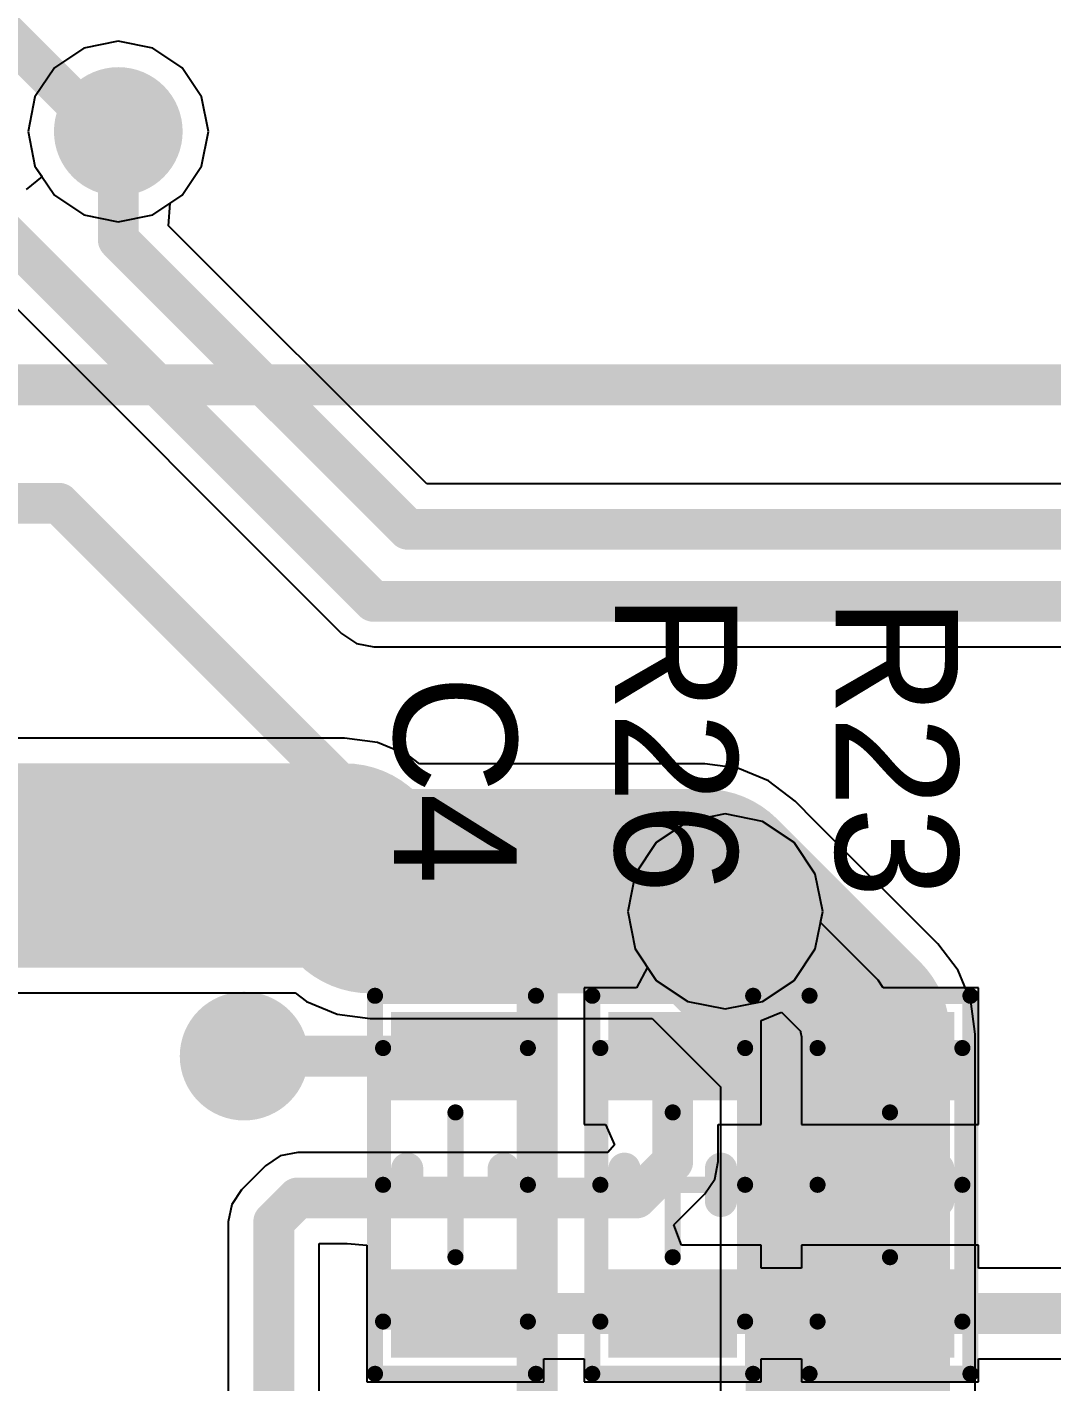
# Model space of a CAD drawing. Header units: millimetres. Extents: x 307 to 423, y 231 to 400.
# Drawn here: x 389.86 to 396.23, y 269.94 to 278.36 of the extents above; entities that cross this region are included whole.
import ezdxf

# ---------------------------------------------------------------- set-up
doc = ezdxf.new("R2010")
doc.units = ezdxf.units.MM
for name, color, linetype in [('BottomLayer', 5, 'Continuous'), ('Mechanical15', 56, 'Continuous'), ('Mechanical8', 56, 'Continuous'), ('MidLayer1', 16, 'Continuous'), ('MidLayer2', 76, 'Continuous'), ('MultiLayer', 9, 'Continuous'), ('TopLayer', 1, 'Continuous'), ('TopOverlay', 2, 'Continuous'), ('TopPaste', 8, 'Continuous'), ('TopSolder', 216, 'Continuous'), ('ViaHoleLayer', 16, 'Continuous')]:
    doc.layers.add(name, color=color, linetype=linetype)

# ---------------------------------------------------------------- blocks, each defined once
blk = doc.blocks.new('CC_NM_0603_457')
at = {"layer": 'Mechanical15', "const_width": 0.0999998}
for points in [[(-1.17499892, -0.50000154), (-1.17499892, 0.499999)], [(1.17500146, 0.499999), (-1.17499892, 0.499999)], [(1.17500146, -0.50000154), (1.17500146, 0.499999)], [(0, -0.4500016399999999), (0, 0.4499991)], [(0.4499991, 0), (-0.4499991, 0)], [(1.17500146, -0.50000154), (-1.17499892, -0.50000154)]]:
    blk.add_lwpolyline(points, dxfattribs=at)
at = {"layer": 'Mechanical15', "const_width": 0.0499999}
for points in [[(-1.1999976, 0.499999, 1), (-1.15000024, 0.499999, 1)], [(-1.1999976, 0.499999, 1), (-1.15000024, 0.499999, 1)], [(1.15000278, 0.499999, 1), (1.20000014, 0.499999, 1)], [(1.15000278, 0.499999, 1), (1.20000014, 0.499999, 1)], [(-0.02499868, 0.4499991, 1), (0.02499868, 0.4499991, 1)], [(-0.47499778, 0, 1), (-0.4250004199999999, 0, 1)], [(0.4250004199999999, 0, 1), (0.47499778, 0, 1)], [(-0.02499868, -0.4500016399999999, 1), (0.02499868, -0.4500016399999999, 1)], [(-1.1999976, -0.50000154, 1), (-1.15000024, -0.50000154, 1)], [(-1.1999976, -0.50000154, 1), (-1.15000024, -0.50000154, 1)], [(1.15000278, -0.50000154, 1), (1.20000014, -0.50000154, 1)], [(1.15000278, -0.50000154, 1), (1.20000014, -0.50000154, 1)]]:
    blk.add_lwpolyline(points, format="xyb", close=True, dxfattribs=at)
at = {"layer": 'Mechanical8', "const_width": 0.0999998}
for points in [[(-0.8500008399999999, -0.4500016399999999), (-0.8500008399999999, 0.4499991)], [(0.8500008399999999, 0.4499991), (-0.8500008399999999, 0.4499991)], [(0.8500008399999999, -0.4500016399999999), (0.8500008399999999, 0.4499991)], [(0.8500008399999999, -0.4500016399999999), (-0.8500008399999999, -0.4500016399999999)]]:
    blk.add_lwpolyline(points, dxfattribs=at)
at = {"layer": 'Mechanical8', "const_width": 0.0499999}
for points in [[(-0.87499952, 0.4499991, 1), (-0.8250021599999999, 0.4499991, 1)], [(-0.87499952, 0.4499991, 1), (-0.8250021599999999, 0.4499991, 1)], [(0.8250021599999999, 0.4499991, 1), (0.87499952, 0.4499991, 1)], [(0.8250021599999999, 0.4499991, 1), (0.87499952, 0.4499991, 1)], [(-0.87499952, -0.4500016399999999, 1), (-0.8250021599999999, -0.4500016399999999, 1)], [(-0.87499952, -0.4500016399999999, 1), (-0.8250021599999999, -0.4500016399999999, 1)], [(0.8250021599999999, -0.4500016399999999, 1), (0.87499952, -0.4500016399999999, 1)], [(0.8250021599999999, -0.4500016399999999, 1), (0.87499952, -0.4500016399999999, 1)]]:
    blk.add_lwpolyline(points, format="xyb", close=True, dxfattribs=at)
at = {"layer": 'TopLayer'}
for points in [[(-0.52500276, -0.3999992), (-0.52500276, 0.3999992), (-1.07499912, -0.3999992), (-1.07499912, 0.3999992)], [(1.07499912, -0.3999992), (1.07499912, 0.3999992), (0.52500276, -0.3999992), (0.52500276, 0.3999992)]]:
    blk.add_solid(points, dxfattribs=at)
at = {"layer": 'TopOverlay', "const_width": 0.1999996}
for points in [[(0.0999998, 0.2999994), (-0.0999998, 0.2999994)], [(0.0999998, -0.30000194), (-0.0999998, -0.30000194)]]:
    blk.add_lwpolyline(points, dxfattribs=at)
at = {"layer": 'TopOverlay', "const_width": 0.0999998}
for points in [[(-0.1499997, 0.2999994, 1), (-0.0499999, 0.2999994, 1)], [(0.0499999, 0.2999994, 1), (0.1499997, 0.2999994, 1)], [(-0.1499997, -0.30000194, 1), (-0.0499999, -0.30000194, 1)], [(0.0499999, -0.30000194, 1), (0.1499997, -0.30000194, 1)]]:
    blk.add_lwpolyline(points, format="xyb", close=True, dxfattribs=at)
at = {"layer": 'TopPaste'}
for points in [[(-0.52500276, -0.3999992), (-0.52500276, 0.3999992), (-1.07499912, -0.3999992), (-1.07499912, 0.3999992)], [(1.07499912, -0.3999992), (1.07499912, 0.3999992), (0.52500276, -0.3999992), (0.52500276, 0.3999992)]]:
    blk.add_solid(points, dxfattribs=at)
at = {"layer": 'TopSolder'}
for points in [[(-0.52500276, -0.3999992), (-0.52500276, 0.3999992), (-1.07499912, -0.3999992), (-1.07499912, 0.3999992)], [(1.07499912, -0.3999992), (1.07499912, 0.3999992), (0.52500276, -0.3999992), (0.52500276, 0.3999992)]]:
    blk.add_solid(points, dxfattribs=at)
blk = doc.blocks.new('CC_NM_0603_463')
at = {"layer": 'Mechanical15', "const_width": 0.0999998}
for points in [[(-1.17499892, -0.50000154), (-1.17499892, 0.499999)], [(1.17500146, 0.499999), (-1.17499892, 0.499999)], [(1.17500146, -0.50000154), (1.17500146, 0.499999)], [(0, -0.4500016399999999), (0, 0.4499991)], [(0.4499991, 0), (-0.4499991, 0)], [(1.17500146, -0.50000154), (-1.17499892, -0.50000154)]]:
    blk.add_lwpolyline(points, dxfattribs=at)
at = {"layer": 'Mechanical15', "const_width": 0.0499999}
for points in [[(-1.1999976, 0.499999, 1), (-1.15000024, 0.499999, 1)], [(-1.1999976, 0.499999, 1), (-1.15000024, 0.499999, 1)], [(1.15000278, 0.499999, 1), (1.20000014, 0.499999, 1)], [(1.15000278, 0.499999, 1), (1.20000014, 0.499999, 1)], [(-0.02499868, 0.4499991, 1), (0.02499868, 0.4499991, 1)], [(-0.47499778, 0, 1), (-0.4250004199999999, 0, 1)], [(0.4250004199999999, 0, 1), (0.47499778, 0, 1)], [(-0.02499868, -0.4500016399999999, 1), (0.02499868, -0.4500016399999999, 1)], [(-1.1999976, -0.50000154, 1), (-1.15000024, -0.50000154, 1)], [(-1.1999976, -0.50000154, 1), (-1.15000024, -0.50000154, 1)], [(1.15000278, -0.50000154, 1), (1.20000014, -0.50000154, 1)], [(1.15000278, -0.50000154, 1), (1.20000014, -0.50000154, 1)]]:
    blk.add_lwpolyline(points, format="xyb", close=True, dxfattribs=at)
at = {"layer": 'Mechanical8', "const_width": 0.0999998}
for points in [[(-0.8500008399999999, -0.4500016399999999), (-0.8500008399999999, 0.4499991)], [(0.8500008399999999, 0.4499991), (-0.8500008399999999, 0.4499991)], [(0.8500008399999999, -0.4500016399999999), (0.8500008399999999, 0.4499991)], [(0.8500008399999999, -0.4500016399999999), (-0.8500008399999999, -0.4500016399999999)]]:
    blk.add_lwpolyline(points, dxfattribs=at)
at = {"layer": 'Mechanical8', "const_width": 0.0499999}
for points in [[(-0.87499952, 0.4499991, 1), (-0.8250021599999999, 0.4499991, 1)], [(-0.87499952, 0.4499991, 1), (-0.8250021599999999, 0.4499991, 1)], [(0.8250021599999999, 0.4499991, 1), (0.87499952, 0.4499991, 1)], [(0.8250021599999999, 0.4499991, 1), (0.87499952, 0.4499991, 1)], [(-0.87499952, -0.4500016399999999, 1), (-0.8250021599999999, -0.4500016399999999, 1)], [(-0.87499952, -0.4500016399999999, 1), (-0.8250021599999999, -0.4500016399999999, 1)], [(0.8250021599999999, -0.4500016399999999, 1), (0.87499952, -0.4500016399999999, 1)], [(0.8250021599999999, -0.4500016399999999, 1), (0.87499952, -0.4500016399999999, 1)]]:
    blk.add_lwpolyline(points, format="xyb", close=True, dxfattribs=at)
at = {"layer": 'TopLayer'}
for points in [[(-0.52500276, -0.3999992), (-0.52500276, 0.3999992), (-1.07499912, -0.3999992), (-1.07499912, 0.3999992)], [(1.07499912, -0.3999992), (1.07499912, 0.3999992), (0.52500276, -0.3999992), (0.52500276, 0.3999992)]]:
    blk.add_solid(points, dxfattribs=at)
at = {"layer": 'TopOverlay', "const_width": 0.1999996}
for points in [[(0.0999998, 0.2999994), (-0.0999998, 0.2999994)], [(0.0999998, -0.30000194), (-0.0999998, -0.30000194)]]:
    blk.add_lwpolyline(points, dxfattribs=at)
at = {"layer": 'TopOverlay', "const_width": 0.0999998}
for points in [[(-0.1499997, 0.2999994, 1), (-0.0499999, 0.2999994, 1)], [(0.0499999, 0.2999994, 1), (0.1499997, 0.2999994, 1)], [(-0.1499997, -0.30000194, 1), (-0.0499999, -0.30000194, 1)], [(0.0499999, -0.30000194, 1), (0.1499997, -0.30000194, 1)]]:
    blk.add_lwpolyline(points, format="xyb", close=True, dxfattribs=at)
at = {"layer": 'TopPaste'}
for points in [[(-0.52500276, -0.3999992), (-0.52500276, 0.3999992), (-1.07499912, -0.3999992), (-1.07499912, 0.3999992)], [(1.07499912, -0.3999992), (1.07499912, 0.3999992), (0.52500276, -0.3999992), (0.52500276, 0.3999992)]]:
    blk.add_solid(points, dxfattribs=at)
at = {"layer": 'TopSolder'}
for points in [[(-0.52500276, -0.3999992), (-0.52500276, 0.3999992), (-1.07499912, -0.3999992), (-1.07499912, 0.3999992)], [(1.07499912, -0.3999992), (1.07499912, 0.3999992), (0.52500276, -0.3999992), (0.52500276, 0.3999992)]]:
    blk.add_solid(points, dxfattribs=at)
blk = doc.blocks.new('CC_NM_0603_466')
at = {"layer": 'Mechanical15', "const_width": 0.0999998}
for points in [[(-1.17499892, 0.499999), (1.17500146, 0.499999)], [(-1.17499892, 0.499999), (-1.17499892, -0.50000154)], [(1.17500146, 0.499999), (1.17500146, -0.50000154)], [(0, 0.4499991), (0, -0.4500016399999999)], [(-0.4499991, 0), (0.4499991, 0)], [(-1.17499892, -0.50000154), (1.17500146, -0.50000154)]]:
    blk.add_lwpolyline(points, dxfattribs=at)
at = {"layer": 'Mechanical15', "const_width": 0.0499999}
for points in [[(-1.1999976, 0.499999, 1), (-1.15000024, 0.499999, 1)], [(-1.1999976, 0.499999, 1), (-1.15000024, 0.499999, 1)], [(1.15000278, 0.499999, 1), (1.20000014, 0.499999, 1)], [(1.15000278, 0.499999, 1), (1.20000014, 0.499999, 1)], [(-0.02499868, 0.4499991, 1), (0.02499868, 0.4499991, 1)], [(-0.47499778, 0, 1), (-0.4250004199999999, 0, 1)], [(0.4250004199999999, 0, 1), (0.47499778, 0, 1)], [(-0.02499868, -0.4500016399999999, 1), (0.02499868, -0.4500016399999999, 1)], [(-1.1999976, -0.50000154, 1), (-1.15000024, -0.50000154, 1)], [(-1.1999976, -0.50000154, 1), (-1.15000024, -0.50000154, 1)], [(1.15000278, -0.50000154, 1), (1.20000014, -0.50000154, 1)], [(1.15000278, -0.50000154, 1), (1.20000014, -0.50000154, 1)]]:
    blk.add_lwpolyline(points, format="xyb", close=True, dxfattribs=at)
at = {"layer": 'Mechanical8', "const_width": 0.0999998}
for points in [[(-0.8500008399999999, 0.4499991), (0.8500008399999999, 0.4499991)], [(-0.8500008399999999, 0.4499991), (-0.8500008399999999, -0.4500016399999999)], [(0.8500008399999999, 0.4499991), (0.8500008399999999, -0.4500016399999999)], [(-0.8500008399999999, -0.4500016399999999), (0.8500008399999999, -0.4500016399999999)]]:
    blk.add_lwpolyline(points, dxfattribs=at)
at = {"layer": 'Mechanical8', "const_width": 0.0499999}
for points in [[(-0.87499952, 0.4499991, 1), (-0.8250021599999999, 0.4499991, 1)], [(-0.87499952, 0.4499991, 1), (-0.8250021599999999, 0.4499991, 1)], [(0.8250021599999999, 0.4499991, 1), (0.87499952, 0.4499991, 1)], [(0.8250021599999999, 0.4499991, 1), (0.87499952, 0.4499991, 1)], [(-0.87499952, -0.4500016399999999, 1), (-0.8250021599999999, -0.4500016399999999, 1)], [(-0.87499952, -0.4500016399999999, 1), (-0.8250021599999999, -0.4500016399999999, 1)], [(0.8250021599999999, -0.4500016399999999, 1), (0.87499952, -0.4500016399999999, 1)], [(0.8250021599999999, -0.4500016399999999, 1), (0.87499952, -0.4500016399999999, 1)]]:
    blk.add_lwpolyline(points, format="xyb", close=True, dxfattribs=at)
at = {"layer": 'TopLayer'}
for points in [[(-0.52500276, -0.3999992), (-0.52500276, 0.3999992), (-1.07499912, -0.3999992), (-1.07499912, 0.3999992)], [(1.07499912, -0.3999992), (1.07499912, 0.3999992), (0.52500276, -0.3999992), (0.52500276, 0.3999992)]]:
    blk.add_solid(points, dxfattribs=at)
at = {"layer": 'TopOverlay', "const_width": 0.1999996}
for points in [[(-0.0999998, 0.2999994), (0.0999998, 0.2999994)], [(-0.0999998, -0.30000194), (0.0999998, -0.30000194)]]:
    blk.add_lwpolyline(points, dxfattribs=at)
at = {"layer": 'TopOverlay', "const_width": 0.0999998}
for points in [[(-0.1499997, 0.2999994, 1), (-0.0499999, 0.2999994, 1)], [(0.0499999, 0.2999994, 1), (0.1499997, 0.2999994, 1)], [(-0.1499997, -0.30000194, 1), (-0.0499999, -0.30000194, 1)], [(0.0499999, -0.30000194, 1), (0.1499997, -0.30000194, 1)]]:
    blk.add_lwpolyline(points, format="xyb", close=True, dxfattribs=at)
at = {"layer": 'TopPaste'}
for points in [[(-0.52500276, -0.3999992), (-0.52500276, 0.3999992), (-1.07499912, -0.3999992), (-1.07499912, 0.3999992)], [(1.07499912, -0.3999992), (1.07499912, 0.3999992), (0.52500276, -0.3999992), (0.52500276, 0.3999992)]]:
    blk.add_solid(points, dxfattribs=at)
at = {"layer": 'TopSolder'}
for points in [[(-0.52500276, -0.3999992), (-0.52500276, 0.3999992), (-1.07499912, -0.3999992), (-1.07499912, 0.3999992)], [(1.07499912, -0.3999992), (1.07499912, 0.3999992), (0.52500276, -0.3999992), (0.52500276, 0.3999992)]]:
    blk.add_solid(points, dxfattribs=at)

msp = doc.modelspace()

# ---------------------------------------------------------------- linework, layer by layer
at = {"layer": 'BottomLayer'}
for p, q in [((390.42387498, 278.27217396), (390.20927546, 278.22948672)), ((390.6384745, 278.22948672), (390.42387498, 278.27217396)), ((390.20927546, 278.22948672), (390.02734796, 278.1079274)), ((390.820402, 278.1079274), (390.6384745, 278.22948672)), ((390.02734796, 278.1079274), (389.90578864, 277.9259999)), ((390.94196132, 277.9259999), (390.820402, 278.1079274)), ((389.90578864, 277.9259999), (389.8631014, 277.71140038)), ((390.98464856, 277.71140038), (390.94196132, 277.9259999)), ((389.8631014, 277.71140038), (389.90578864, 277.49680086)), ((390.94196132, 277.49680086), (390.98464856, 277.71140038)), ((389.94967222, 277.43112408), (389.85102624, 277.35016412)), ((389.90578864, 277.49680086), (389.94967222, 277.43112408)), ((390.820402, 277.31487336), (390.94196132, 277.49680086)), ((390.73656676, 277.1250236), (390.74663278, 277.26558212)), ((390.74663278, 277.26558212), (390.820402, 277.31487336)), ((392.34049294, 275.52109742), (390.73656676, 277.1250236)), ((389.55807534, 276.84428502), (391.81166748, 274.5906928799999)), ((402.22055192, 275.52109742), (392.34049294, 275.52109742)), ((391.81166748, 274.5906928799999), (391.9032928999999, 274.52947126)), ((391.9032928999999, 274.52947126), (392.01137498, 274.50797016)), ((392.01137498, 274.50797016), (392.01138768, 274.5079727)), ((392.01138768, 274.5079727), (401.94684914, 274.5079727)), ((391.82995294, 273.9404351), (388.60182884, 273.9404351)), ((392.03488014, 273.91345522), (391.82995294, 273.9404351)), ((392.22583988, 273.83435708), (392.03488014, 273.91345522)), ((392.2961039, 273.78044304), (392.22583988, 273.83435708)), ((394.06986718, 273.78044304), (392.2961039, 273.78044304)), ((394.2747943799999, 273.75346316), (394.06986718, 273.78044304)), ((394.46575412, 273.67436502), (394.2747943799999, 273.75346316)), ((394.62973652, 273.5485385), (394.46575412, 273.67436502)), ((394.75563416, 273.42263832), (394.62973652, 273.5485385)), ((394.7556443199999, 273.4226307), (394.75563416, 273.42263832)), ((395.51764432, 272.6606307), (394.7556443199999, 273.4226307)), ((395.64347084, 272.4966483), (395.51764432, 272.6606307)), ((395.72256898, 272.30568856), (395.64347084, 272.4966483)), ((388.27386404, 272.35688734), (391.52379404, 272.35688734)), ((391.52379404, 272.35688734), (391.59405806, 272.3029733)), ((391.59405806, 272.3029733), (391.7850178, 272.22387516)), ((395.74954886, 272.10076136), (395.72256898, 272.30568856)), ((391.7850178, 272.22387516), (391.989945, 272.19689528)), ((391.989945, 272.19689528), (393.74190238, 272.19689528)), ((393.74190238, 272.19689528), (394.1660011, 271.77279656)), ((395.74954886, 267.5226171), (395.74954886, 272.10076136)), ((394.1660011, 271.77279656), (394.1660011, 267.8505819))]:
    msp.add_line(p, q, dxfattribs=at)
for points, const_width in [([(390.22387538, 277.71140038, 1), (390.6238745799999, 277.71140038, 1)], 0.3999992), ([(390.36037498, 277.71140038, 1), (390.48737498, 277.71140038, 1)], 0.127), ([(390.36037498, 277.03830038, 1), (390.48737498, 277.03830038, 1)], 0.127), ([(390.36037498, 277.03830038, 1), (390.48737498, 277.03830038, 1)], 0.127), ([(392.16000562, 275.23866974, 1), (392.2870056199999, 275.23866974, 1)], 0.127), ([(392.16000562, 275.23866974, 1), (392.2870056199999, 275.23866974, 1)], 0.127), ([(391.9478749799999, 274.79040038, 1), (392.07487498, 274.79040038, 1)], 0.127), ([(391.9478749799999, 274.79040038, 1), (392.07487498, 274.79040038, 1)], 0.127), ([(391.5124529399999, 273.14866122, 1), (392.14745294, 273.14866122, 1)], 0.635), ([(391.5124529399999, 273.14866122, 1), (392.14745294, 273.14866122, 1)], 0.635), ([(391.672445, 272.98866916, 1), (392.307445, 272.98866916, 1)], 0.635), ([(391.672445, 272.98866916, 1), (392.307445, 272.98866916, 1)], 0.635), ([(393.75236718, 272.98866916, 1), (394.38736718, 272.98866916, 1)], 0.635), ([(393.75236718, 272.98866916, 1), (394.38736718, 272.98866916, 1)], 0.635), ([(393.87827498, 272.86276136, 1), (394.51327498, 272.86276136, 1)], 0.635), ([(393.87827498, 272.86276136, 1), (394.51327498, 272.86276136, 1)], 0.635), ([(393.97352498, 272.86276136, 1), (394.41802498, 272.86276136, 1)], 0.4445), ([(394.64027498, 272.10076136, 1), (395.2752749799999, 272.10076136, 1)], 0.635), ([(394.64027498, 272.10076136, 1), (395.2752749799999, 272.10076136, 1)], 0.635), ([(391.00591598, 271.96365978, 1), (391.40591518, 271.96365978, 1)], 0.3999992)]:
    msp.add_lwpolyline(points, format="xyb", close=True, dxfattribs=dict(at, const_width=const_width))
for points, const_width in [([(390.42387498, 277.03830038), (390.42387498, 277.71140038)], 0.254), ([(389.57297498, 277.22880038), (392.01137498, 274.79040038)], 0.254), ([(390.42387498, 277.03830038), (392.22350562, 275.23866974)], 0.254), ([(392.22350562, 275.23866974), (403.34745594, 275.23866974)], 0.254), ([(392.01137498, 274.79040038), (402.095843, 274.79040038)], 0.254), ([(388.27386404, 273.14866122), (391.82995294, 273.14866122)], 1.27), ([(391.82995294, 273.14866122), (391.989945, 272.98866916)], 1.27), ([(391.989945, 272.98866916), (394.06986718, 272.98866916)], 1.27), ([(394.06986718, 272.98866916), (394.19577498, 272.86276136)], 1.27), ([(394.19577498, 272.86276136), (394.95777498, 272.10076136)], 1.27), ([(394.95777498, 267.5226171), (394.95777498, 272.10076136)], 1.27)]:
    msp.add_lwpolyline(points, dxfattribs=dict(at, const_width=const_width))
at = {"layer": 'MidLayer1'}
for p, q in [((390.42387498, 278.27217396), (390.20927546, 278.22948672)), ((390.6384745, 278.22948672), (390.42387498, 278.27217396)), ((390.20927546, 278.22948672), (390.02734796, 278.1079274)), ((390.820402, 278.1079274), (390.6384745, 278.22948672)), ((390.02734796, 278.1079274), (389.90578864, 277.9259999)), ((390.94196132, 277.9259999), (390.820402, 278.1079274)), ((389.90578864, 277.9259999), (389.8631014, 277.71140038)), ((390.98464856, 277.71140038), (390.94196132, 277.9259999)), ((389.8631014, 277.71140038), (389.90578864, 277.49680086)), ((390.94196132, 277.49680086), (390.98464856, 277.71140038)), ((389.90578864, 277.49680086), (390.02734796, 277.31487336)), ((390.820402, 277.31487336), (390.94196132, 277.49680086)), ((390.02734796, 277.31487336), (390.20927546, 277.19331404)), ((390.6384745, 277.19331404), (390.820402, 277.31487336)), ((390.20927546, 277.19331404), (390.42387498, 277.1506267999999)), ((390.42387498, 277.1506267999999), (390.6384745, 277.19331404)), ((394.19577498, 273.46890696), (393.96381202, 273.42276786)), ((394.42773794, 273.42276786), (394.19577498, 273.46890696)), ((393.96381202, 273.42276786), (393.76716522, 273.29137112)), ((394.62438474, 273.29137112), (394.42773794, 273.42276786)), ((393.76716522, 273.29137112), (393.63576848, 273.09472432)), ((394.75578148, 273.09472432), (394.62438474, 273.29137112)), ((393.63576848, 273.09472432), (393.58962938, 272.86276136)), ((394.80192058, 272.86276136), (394.75578148, 273.09472432)), ((393.58962938, 272.86276136), (393.63576848, 272.6307984)), ((394.75578148, 272.6307984), (394.80192058, 272.86276136)), ((393.63576848, 272.6307984), (393.76716522, 272.4341516)), ((394.62438474, 272.4341516), (394.75578148, 272.6307984)), ((393.76716522, 272.4341516), (393.96381202, 272.30275486)), ((394.42773794, 272.30275486), (394.62438474, 272.4341516)), ((393.96381202, 272.30275486), (394.19577498, 272.25661576)), ((394.19577498, 272.25661576), (394.42773794, 272.30275486))]:
    msp.add_line(p, q, dxfattribs=at)
for points, const_width in [([(390.22387538, 277.71140038, 1), (390.6238745799999, 277.71140038, 1)], 0.3999992), ([(393.97352498, 272.86276136, 1), (394.41802498, 272.86276136, 1)], 0.4445), ([(391.00591598, 271.96365978, 1), (391.40591518, 271.96365978, 1)], 0.3999992)]:
    msp.add_lwpolyline(points, format="xyb", close=True, dxfattribs=dict(at, const_width=const_width))
at = {"layer": 'MidLayer2', "const_width": 0.254}
for points in [[(385.68677498, 282.35960038), (390.33497498, 277.71140038)], [(390.33497498, 277.71140038), (390.42387498, 277.71140038)], [(387.28697498, 276.13660038), (398.53917498, 276.13660038)], [(387.23617498, 275.40000038), (390.05557498, 275.40000038)], [(390.05557498, 275.40000038), (393.02737498, 272.42820038)], [(393.02737498, 269.12620038), (393.02737498, 272.42820038)]]:
    msp.add_lwpolyline(points, dxfattribs=at)
at = {"layer": 'MidLayer2'}
for points, const_width in [([(390.22387538, 277.71140038, 1), (390.6238745799999, 277.71140038, 1)], 0.3999992), ([(390.27147498, 277.71140038, 1), (390.3984749799999, 277.71140038, 1)], 0.127), ([(390.27147498, 277.71140038, 1), (390.3984749799999, 277.71140038, 1)], 0.127), ([(390.36037498, 277.71140038, 1), (390.48737498, 277.71140038, 1)], 0.127), ([(389.99207498, 275.40000038, 1), (390.11907498, 275.40000038, 1)], 0.127), ([(389.99207498, 275.40000038, 1), (390.11907498, 275.40000038, 1)], 0.127), ([(393.97352498, 272.86276136, 1), (394.41802498, 272.86276136, 1)], 0.4445), ([(392.96387498, 272.42820038, 1), (393.09087498, 272.42820038, 1)], 0.127), ([(392.96387498, 272.42820038, 1), (393.09087498, 272.42820038, 1)], 0.127), ([(391.00591598, 271.96365978, 1), (391.40591518, 271.96365978, 1)], 0.3999992)]:
    msp.add_lwpolyline(points, format="xyb", close=True, dxfattribs=dict(at, const_width=const_width))
at = {"layer": 'MultiLayer'}
for points, const_width in [([(390.22387538, 277.71140038, 1), (390.6238745799999, 277.71140038, 1)], 0.3999992), ([(393.97352498, 272.86276136, 1), (394.41802498, 272.86276136, 1)], 0.4445), ([(391.00591598, 271.96365978, 1), (391.40591518, 271.96365978, 1)], 0.3999992)]:
    msp.add_lwpolyline(points, format="xyb", close=True, dxfattribs=dict(at, const_width=const_width))
at = {"layer": 'TopLayer'}
for p, q in [((390.42387498, 278.27217396), (390.20927546, 278.22948672)), ((390.6384745, 278.22948672), (390.42387498, 278.27217396)), ((390.20927546, 278.22948672), (390.02734796, 278.1079274)), ((390.820402, 278.1079274), (390.6384745, 278.22948672)), ((390.02734796, 278.1079274), (389.90578864, 277.9259999)), ((390.94196132, 277.9259999), (390.820402, 278.1079274)), ((389.90578864, 277.9259999), (389.8631014, 277.71140038)), ((390.98464856, 277.71140038), (390.94196132, 277.9259999)), ((389.8631014, 277.71140038), (389.90578864, 277.49680086)), ((390.94196132, 277.49680086), (390.98464856, 277.71140038)), ((389.90578864, 277.49680086), (390.02734796, 277.31487336)), ((390.820402, 277.31487336), (390.94196132, 277.49680086)), ((390.02734796, 277.31487336), (390.20927546, 277.19331404)), ((390.6384745, 277.19331404), (390.820402, 277.31487336)), ((390.20927546, 277.19331404), (390.42387498, 277.1506267999999)), ((390.42387498, 277.1506267999999), (390.6384745, 277.19331404)), ((394.19577498, 273.46890696), (393.96381202, 273.42276786)), ((394.42773794, 273.42276786), (394.19577498, 273.46890696)), ((393.96381202, 273.42276786), (393.76716522, 273.29137112)), ((394.62438474, 273.29137112), (394.42773794, 273.42276786)), ((393.76716522, 273.29137112), (393.63576848, 273.09472432)), ((394.75578148, 273.09472432), (394.62438474, 273.29137112)), ((393.63576848, 273.09472432), (393.58962938, 272.86276136)), ((394.80192058, 272.86276136), (394.75578148, 273.09472432)), ((393.58962938, 272.86276136), (393.63576848, 272.6307984)), ((394.7883620599999, 272.7945903), (394.80192058, 272.86276136)), ((395.14657826, 272.43637156), (394.7883620599999, 272.7945903)), ((393.63576848, 272.6307984), (393.71270254, 272.51565766)), ((393.71270254, 272.51565766), (393.64482104, 272.38865766)), ((393.64482104, 272.38865766), (393.31962992, 272.38865766)), ((393.31962992, 272.38865766), (393.31962992, 271.5386619)), ((395.14658588, 272.43636648), (395.14657826, 272.43637156)), ((395.17846542, 272.38865512), (395.14658588, 272.43636648)), ((395.76987902, 272.38865512), (395.17846542, 272.38865512)), ((395.76987902, 271.5386593599999), (395.76987902, 272.38865512)), ((394.41962772, 272.1848887), (394.5466277199999, 272.23749464)), ((394.5466277199999, 272.23749464), (394.6644507, 272.1196742)), ((394.41962772, 271.5386619), (394.41962772, 272.1848887)), ((394.6644507, 272.11167066), (394.66444816, 272.11165796)), ((394.66444816, 272.11165796), (394.66988122, 272.08434788)), ((394.6644507, 272.1196742), (394.6644507, 272.11167066)), ((394.66988122, 272.08434788), (394.66988122, 271.5386593599999)), ((393.31962992, 271.5386619), (393.4509555399999, 271.5386619)), ((393.4509555399999, 271.5386619), (393.50788964, 271.4116619)), ((394.1520565, 271.30767176), (394.1520565, 271.5386619)), ((394.1520565, 271.5386619), (394.41962772, 271.5386619)), ((394.66988122, 271.5386593599999), (395.76987902, 271.5386593599999)), ((391.5387648, 271.36442806), (391.43068272, 271.3429295)), ((393.4657967599999, 271.36442806), (391.5387648, 271.36442806)), ((393.50788964, 271.4116619), (393.4657967599999, 271.36442806)), ((391.33905222, 271.28170026), (391.19026664, 271.13291722)), ((391.3390573, 271.28170788), (391.33905222, 271.28170026)), ((391.43068272, 271.3429295), (391.3390573, 271.28170788)), ((394.13055794, 271.19957952), (394.15205904, 271.30765906)), ((394.15205904, 271.30765906), (394.1520565, 271.30767176)), ((394.06933632, 271.1079515599999), (394.13055794, 271.19957952)), ((391.19026664, 271.13291722), (391.12904502, 271.0412918)), ((393.87704054, 270.91565578), (394.0693287, 271.10794648)), ((394.0693287, 271.10794648), (394.06933632, 271.1079515599999)), ((391.12904502, 271.0412918), (391.10754392, 270.93320972)), ((391.10754392, 270.93320972), (391.10754646, 270.93319702)), ((391.10754646, 270.93319702), (391.10754646, 268.14741392)), ((393.92422358, 270.78865578), (393.87704054, 270.91565578)), ((391.67240182, 268.26438854), (391.67240182, 270.7995726999999)), ((391.67240182, 270.7995726999999), (391.84689728, 270.7995726999999)), ((391.84689728, 270.7995726999999), (391.96937354, 270.78865324)), ((391.96937354, 270.78865324), (391.96937608, 270.67257016)), ((394.41962772, 270.78865578), (393.92422358, 270.78865578)), ((394.41962772, 270.64608558), (394.41962772, 270.78865578)), ((395.76987902, 270.78865324), (394.66988122, 270.78865324)), ((394.66988122, 270.78865324), (394.66988122, 270.64608558)), ((395.76987902, 270.64608304), (395.76987902, 270.78865324)), ((391.96937608, 270.67257016), (391.96937608, 269.93866002)), ((394.66988122, 270.64608558), (394.41962772, 270.64608558)), ((396.44098766, 270.64608304), (395.76987902, 270.64608304)), ((393.0693738799999, 269.93866002), (393.0693738799999, 270.08123022)), ((393.0693738799999, 270.08123022), (393.31962992, 270.08123022)), ((393.31962992, 270.08123022), (393.31962992, 269.93866002)), ((394.41962772, 269.93866002), (394.41962772, 270.08123022)), ((394.41962772, 270.08123022), (394.66988122, 270.08123022)), ((394.66988122, 270.08123022), (394.66988122, 269.93865748)), ((395.76987902, 269.93865748), (395.76987902, 270.08122768)), ((395.76987902, 270.08122768), (396.55796228, 270.08122768)), ((391.96937608, 269.93866002), (393.0693738799999, 269.93866002)), ((393.31962992, 269.93866002), (394.41962772, 269.93866002)), ((394.66988122, 269.93865748), (395.76987902, 269.93865748))]:
    msp.add_line(p, q, dxfattribs=at)
for points, const_width in [([(390.22387538, 277.71140038, 1), (390.6238745799999, 277.71140038, 1)], 0.3999992), ([(393.97352498, 272.86276136, 1), (394.41802498, 272.86276136, 1)], 0.4445), ([(394.13227498, 272.86276136, 1), (394.25927498, 272.86276136, 1)], 0.127), ([(394.257276, 272.86276136, 1), (394.3842759999999, 272.86276136, 1)], 0.127), ([(394.257276, 272.86276136, 1), (394.3842759999999, 272.86276136, 1)], 0.127), ([(391.00591598, 271.96365978, 1), (391.40591518, 271.96365978, 1)], 0.3999992), ([(394.88337838, 272.23665898, 1), (395.01037838, 272.23665898, 1)], 0.127), ([(394.88337838, 272.23665898, 1), (395.01037838, 272.23665898, 1)], 0.127), ([(394.88337838, 272.11165796, 1), (395.01037838, 272.11165796, 1)], 0.127), ([(394.88337838, 272.11165796, 1), (395.01037838, 272.11165796, 1)], 0.127), ([(391.14241558, 271.96365978, 1), (391.26941558, 271.96365978, 1)], 0.127), ([(392.45587498, 271.96365978, 1), (392.58287498, 271.96365978, 1)], 0.127), ([(393.80612882, 271.96365978, 1), (393.93312882, 271.96365978, 1)], 0.127), ([(395.0313791, 271.96365724, 1), (395.1583791, 271.96365724, 1)], 0.127), ([(395.0313791, 271.96365724, 1), (395.1583791, 271.96365724, 1)], 0.127), ([(395.15638012, 271.96365724, 1), (395.2833801199999, 271.96365724, 1)], 0.127), ([(393.80612882, 271.30765906, 1), (393.93312882, 271.30765906, 1)], 0.127), ([(393.80612882, 271.30765906, 1), (393.93312882, 271.30765906, 1)], 0.127), ([(391.4752648, 271.08200038, 1), (391.6022648, 271.08200038, 1)], 0.127), ([(391.4752648, 271.08200038, 1), (391.6022648, 271.08200038, 1)], 0.127), ([(393.58047014, 271.08200038, 1), (393.7074701399999, 271.08200038, 1)], 0.127), ([(393.58047014, 271.08200038, 1), (393.7074701399999, 271.08200038, 1)], 0.127), ([(391.32647414, 270.93320972, 1), (391.45347414, 270.93320972, 1)], 0.127), ([(391.32647414, 270.93320972, 1), (391.45347414, 270.93320972, 1)], 0.127), ([(392.45587498, 270.3636579, 1), (392.58287498, 270.3636579, 1)], 0.127), ([(393.80612882, 270.3636579, 1), (393.93312882, 270.3636579, 1)], 0.127), ([(393.80612882, 270.3636579, 1), (393.93312882, 270.3636579, 1)], 0.127), ([(395.15637758, 270.3636579, 1), (395.28337758, 270.3636579, 1)], 0.127), ([(395.15637758, 270.3636579, 1), (395.28337758, 270.3636579, 1)], 0.127), ([(395.15638012, 270.36365536, 1), (395.2833801199999, 270.36365536, 1)], 0.127), ([(395.15638012, 270.36365536, 1), (395.2833801199999, 270.36365536, 1)], 0.127)]:
    msp.add_lwpolyline(points, format="xyb", close=True, dxfattribs=dict(at, const_width=const_width))
at = {"layer": 'TopLayer', "const_width": 0.254}
for points in [[(394.19577498, 272.86276136), (394.320776, 272.86276136)], [(394.320776, 272.86276136), (394.94687838, 272.23665898)], [(394.94687838, 272.11165796), (394.94687838, 272.23665898)], [(394.94687838, 272.11165796), (395.0948791, 271.96365724)], [(391.20591558, 271.96365978), (392.51937498, 271.96365978)], [(393.86962882, 271.30765906), (393.86962882, 271.96365978)], [(395.0948791, 271.96365724), (395.21988012, 271.96365724)], [(393.64397014, 271.08200038), (393.86962882, 271.30765906)], [(391.38997414, 270.93320972), (391.5387648, 271.08200038)], [(391.5387648, 271.08200038), (393.64397014, 271.08200038)], [(391.38997414, 268.14740122), (391.38997414, 270.93320972)], [(392.51937498, 270.3636579), (393.86962882, 270.3636579)], [(393.86962882, 270.3636579), (395.2198775799999, 270.3636579)], [(395.2198775799999, 270.3636579), (395.21988012, 270.36365536)], [(395.21988012, 270.36365536), (396.55797498, 270.36365536)]]:
    msp.add_lwpolyline(points, dxfattribs=at)
at = {"layer": 'ViaHoleLayer'}
for points, const_width in [([(390.31137584, 277.71140038, 1), (390.5363741199999, 277.71140038, 1)], 0.22499828), ([(394.06877498, 272.86276136, 1), (394.32277498, 272.86276136, 1)], 0.254), ([(391.09341644, 271.96365978, 1), (391.31841472, 271.96365978, 1)], 0.22499828)]:
    msp.add_lwpolyline(points, format="xyb", close=True, dxfattribs=dict(at, const_width=const_width))

# ---------------------------------------------------------------- block references
for name, p, rotation in [('CC_NM_0603_457', (392.51937498, 271.16365884), 270), ('CC_NM_0603_463', (393.86962882, 271.16365884), 270), ('CC_NM_0603_466', (395.21988012, 271.1636563), 90)]:
    msp.add_blockref(name, p, dxfattribs=dict(rotation=rotation))

# ---------------------------------------------------------------- texts
at = {"layer": 'TopOverlay'}
for s, p in [('R26', (393.50997498, 274.84120038)), ('R23', (394.88157498, 274.81580038)), ('C4', (392.13837498, 274.33320038))]:
    msp.add_text(s, height=0.7619999999999999, rotation=270, dxfattribs=at).set_placement(p)

doc.saveas('drawing.dxf')
